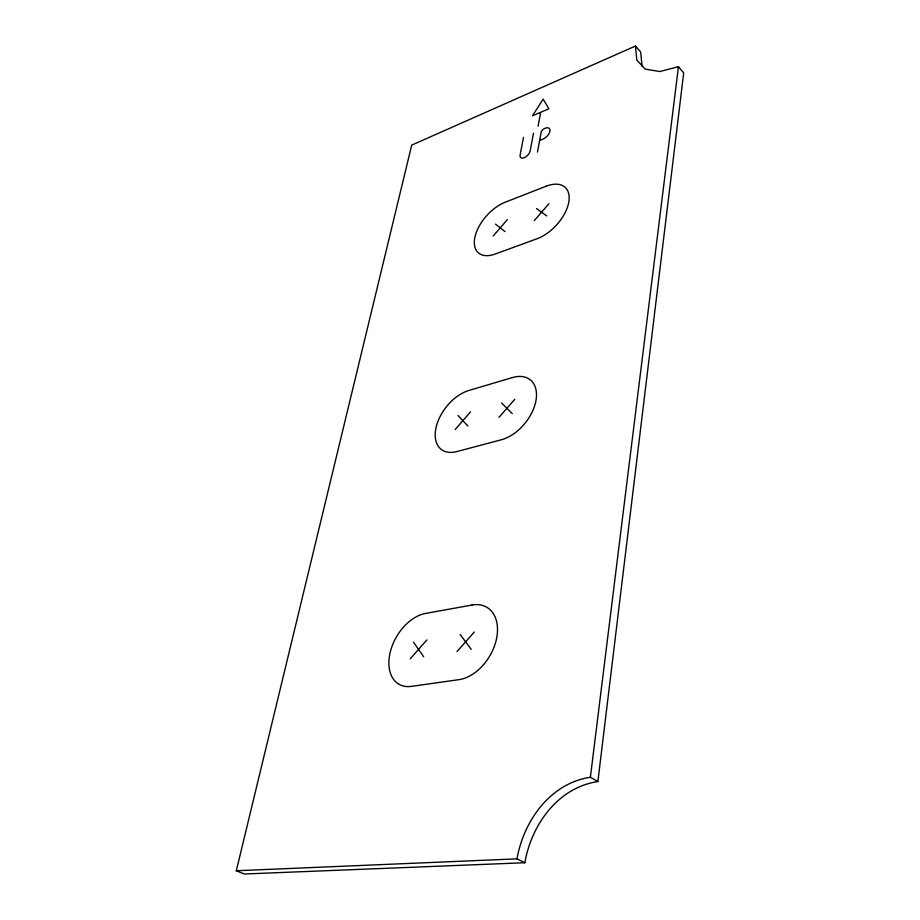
<?xml version="1.0" encoding="UTF-8"?>
<svg xmlns="http://www.w3.org/2000/svg" width="920" height="920" viewBox="0 0 920 920"><rect width="100%" height="100%" fill="white"/><g stroke="black" fill="none" stroke-linecap="round" stroke-linejoin="round"><path stroke-width="1.38" d="M597.885 781.563L683.698 72.898L678.442 66.7L659.835 71.53L645.276 69.126L636.801 60.099L635.478 46L411.711 145.13L236.302 870.757L244.34 874L524.837 862.73C531.449 824.849 557.83 787.554 597.885 781.563L590.387 777.227C550.172 783.369 523.733 820.835 516.971 858.855L236.302 870.757M590.387 777.227L678.442 66.7M537.487 152.064L541.098 132.365A3.519 1.874 -45.9 0 1 544.318 128.616L545.18 128.248A7.233 3.875 -45.9 0 1 549.895 131.226A7.233 3.875 -45.9 0 1 543.237 138.954L540.201 140.22M538.096 126.166L540.672 112.297L548.895 108.755L543.122 99.107L532.519 115.805L540.097 112.55M533.485 133.181L530.184 150.811A6.452 3.461 -46.5 0 1 524.25 157.722A6.452 3.461 -46.5 0 1 520.134 154.962L523.503 137.379M493.154 236.06L507.345 219.604M534.301 220.616L548.849 203.791M455.204 429.49L470.557 411.849M499.019 417.323L514.797 399.245M410.182 658.904L426.914 639.906M457.01 651.578L474.248 632.063M516.971 858.855L524.837 862.73M536.475 208.506L546.733 215.947M495.5 224.123L505.057 231.587M501.584 403.006L512.29 413.632M457.953 415.437L467.854 425.971M635.478 46L640.676 52.014L642.045 66.114M460.092 634.409L471.235 649.347M413.471 642.137L423.683 656.788M546.169 186.208L505.218 202.216A33.315 18.561 -48 0 0 474.812 237.728A33.315 18.561 -48 0 0 495.167 254.046L536.866 238.82A34.143 19.32 -46.9 0 0 568.767 202.204A34.143 19.32 -46.9 0 0 546.169 186.208M512.337 377.591L468.717 390.528A35.949 21.976 -52.4 0 0 435.838 428.628A35.949 21.976 -52.4 0 0 456.883 451.57L501.342 439.772A36.811 23.034 -51.2 0 0 535.969 400.499A36.811 23.034 -51.2 0 0 512.337 377.591M472.132 605.026L425.523 613.433A39.779 25.944 -59.8 0 0 389.723 654.522A39.779 25.944 -59.8 0 0 411.378 686.377L458.93 679.661A40.687 27.404 -59.1 0 0 496.8 637.318A40.687 27.404 -59.1 0 0 472.132 605.026"/></g></svg>
